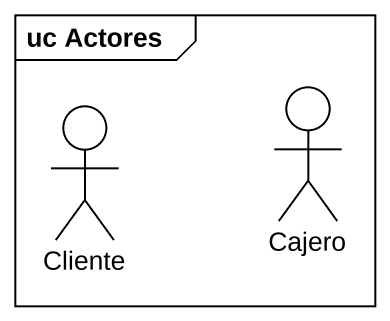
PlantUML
@startuml
mainframe uc Actores
actor Cliente
actor Cajero
@enduml
